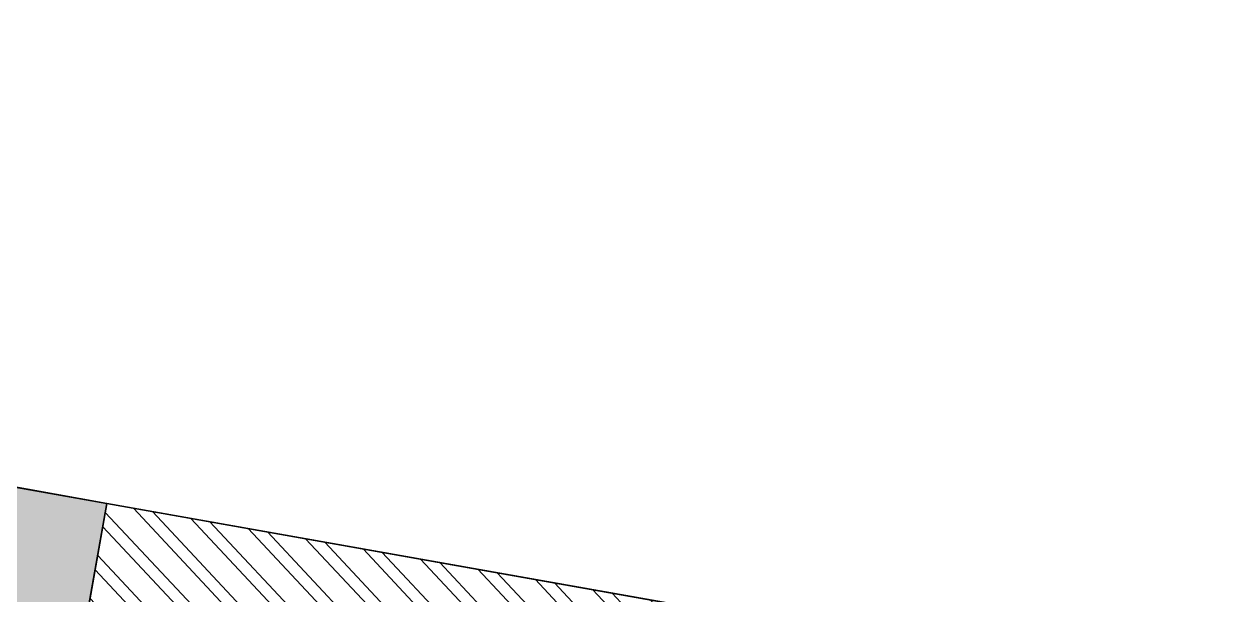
# Model space of a CAD drawing. Header units: feet. Extents: x 9520660 to 9546195, y -5934217 to -5925868.
# Drawn here: x 9536003 to 9538882, y -5927227 to -5925868 of the extents above; entities that cross this region are included whole.
import ezdxf

# ---------------------------------------------------------------- set-up
doc = ezdxf.new("R2010")
doc.units = ezdxf.units.FT
doc.header["$LTSCALE"] = 33
doc.header["$MEASUREMENT"] = 0
doc.layers.add('A-WALL', color=1, linetype='Continuous')
doc.layers.add('column', color=10, linetype='Continuous')
doc.layers.add('LENS_DIMENSION', color=193, linetype='Continuous', lineweight=0)
doc.layers.add('LN-HATCH', color=251, linetype='Continuous', lineweight=0)

# ---------------------------------------------------------------- blocks, each defined once
blk = doc.blocks.new('A$Ccbeffd58')
at = {"layer": 'column'}
h = blk.add_hatch(color=8, dxfattribs=at)
h.dxf.hatch_style = 1
h.paths.add_polyline_path([(-23145.36127662659, 8358.487882614136), (-23405.36127567292, 8358.487882614136), (-23405.36127567292, 8028.487882614136), (-23145.36127662659, 8028.487882614136)])
h.paths.add_polyline_path([(-18006.36127567291, 8358.487882614136), (-18276.36127662658, 8358.487882614136), (-18276.36127662658, 8028.487882614136), (-18006.36127567291, 8028.487882614136)])
h.paths.add_polyline_path([(-17465.36127567291, 7848.487882137298), (-17205.36127567291, 7848.487882137298), (-17205.36127567291, 8358.487882614136), (-17465.36127567291, 8358.487882614136)])
h.paths.add_polyline_path([(-13043.43775081634, 7919.042037963866), (-13299.24733989406, 7964.412963810376), (-13376.10785961151, 7531.059277534485), (-13120.08288304042, 7485.768974831327)])
h.paths.add_polyline_path([(-9085.09804531373, 7216.982600682415), (-9340.913914680481, 7263.452033519745), (-9433.659996032715, 6740.532639026643), (-9177.655427025633, 6695.127131199464)])
h.paths.add_polyline_path([(-10191.09059333801, 2271.420639038086), (-9935.106239840856, 2226.605088070966), (-10007.65328121185, 1752.056497573853), (-10263.74902057927, 1796.891603946686)])
h.paths.add_polyline_path([(-14006.86066056555, 2452.176942850463), (-13921.18777370453, 2938.475086688996), (-14177.22821617126, 2983.582188606262), (-14262.24617862701, 2500.986493110657)])
h.paths.add_polyline_path([(-17465.36127567291, 2680.487882137299), (-17205.36127567291, 2680.487882137299), (-17205.36127567291, 3238.487882614136), (-17465.36127567291, 3238.487882614136)])
h.paths.add_polyline_path([(-23145.36127662659, 2680.487882137299), (-23405.36127567292, 2680.487882137299), (-23405.36127567292, 3010.487882137299), (-23145.36127662659, 3010.487882137299)])
at = {"layer": 'LN-HATCH'}
h = blk.add_hatch(dxfattribs=at)
h.set_pattern_fill('ANSI32', color=256, scale=222, angle=88.10999999999999)
h.set_pattern_definition([(133.11, (-3280598.147766057, 5458342.270781114), (-60.77608072651567, -56.89314995255626), []), (133.11, (-3280596.853455801, 5458381.493857941), (-60.77608072651567, -56.89314995255626), [])])
h.paths.add_polyline_path([(-18276.36127662658, 8098.487882137298), (-23145.36127662659, 8098.487882137298), (-23145.36127662659, 8358.487882614136), (-18276.36127662658, 8358.487882614136)])
h.paths.add_polyline_path([(-17465.36127567291, 8098.487882137298), (-18006.36127567291, 8098.487882137298), (-18006.36127567291, 8358.487882614136), (-17465.36127567291, 8358.487882614136)])
h.paths.add_polyline_path([(-23405.36127567292, 8028.487882614136), (-23145.36127662659, 8028.487882614136), (-23145.36127662659, 7728.487882137298), (-23405.36127567292, 7728.487882137298)])
h.paths.add_polyline_path([(-13299.24733989406, 7964.412963810376), (-13928.11376476288, 8075.950033187867), (-17205.36127567291, 8358.487882614136), (-17205.36127567291, 8078.487882137299), (-13334.30142593384, 7767.390025138855)])
h.paths.add_polyline_path([(-9341.102614637, 7262.388108602725), (-13043.43775081634, 7919.042037963866), (-13088.84325852291, 7663.037468669005), (-9386.508122027386, 7006.383543369359)])
h.paths.add_polyline_path([(909.8857962105579, 5444.251290304783), (-9085.098045349121, 7216.982600688935), (-9130.503551920876, 6960.97803875804), (864.4802885067445, 5188.246720881858)])
h.paths.add_polyline_path([(-1315.127201080322, 494.1959447860718), (-2126.464902950479, 636.0316346665732), (-1864.47186111122, 2113.196394179409), (-633.1692544836822, 1897.784076972383), (-606.9736973264596, 2045.479426500767), (-1986.032616749302, 2286.741221772635), (-2274.182164023255, 662.10129349619), (-9968.289528647903, 2009.119458640926), (-10007.65328121185, 1752.056497573853), (-1359.963894844055, 238.091139793396)])
h.paths.add_polyline_path([(-156.310391171181, 291.7685235658118), (716.7853437392762, 5214.442206233314), (864.4802885067445, 5188.246720881858), (-8.634417153690263, 265.4660807558912)])
h.paths.add_polyline_path([(-1019.621657371521, 442.4612979888916), (-8.599672972456801, 265.6599379153194), (-53.47032949946447, 9.36113943402469), (-1064.458351256326, 186.3564923033118)])
h.paths.add_polyline_path([(-10224.38825009716, 2053.955087784678), (-13961.74511241913, 2708.260366439819), (-14006.86066056555, 2452.176942850463), (-10263.74902057648, 1796.891603946686)])
h.paths.add_polyline_path([(-14217.13239002228, 2757.070253372193), (-14278.71927928924, 2768.840804576874), (-17205.36127567291, 2940.487882614135), (-17205.36127567291, 2680.487882137299), (-14310.87090110779, 2510.279701709747), (-14262.24617862701, 2500.986493110657)])
h.paths.add_polyline_path([(-17465.36127567291, 2940.487882614135), (-23145.36127662659, 2940.487882614135), (-23145.36127662659, 2680.487882137299), (-17465.36127567291, 2680.487882137299)])
h.paths.add_polyline_path([(-23405.36127567292, 3250.487882614136), (-23145.36127662659, 3250.487882614136), (-23145.36127662659, 3010.487882137299), (-23405.36127567292, 3010.487882137299)])
at = {"layer": 'A-WALL'}
blk.add_line((-9085.098045349121, 7216.982600688935), (909.8857962105579, 5444.251290304783), dxfattribs=at)
blk.add_lwpolyline([(909.8857962105579, 5444.251290304783), (-9085.098045349121, 7216.982600688935), (-9130.503551920876, 6960.97803875804), (864.4802885067445, 5188.246720881858)], close=True, dxfattribs=at)
at = {"layer": 'column'}
for p, q in [((-9341.102615356445, 7262.388108730316), (-9085.098045349121, 7216.982600688935)), ((-9085.098045349121, 7216.982600688935), (-9177.655426979065, 6695.127131462097))]:
    blk.add_line(p, q, dxfattribs=at)
blk.add_lwpolyline([(-9085.09804531373, 7216.982600682415), (-9340.913914680481, 7263.452033519745), (-9433.659996032715, 6740.532639026643), (-9177.655427025633, 6695.127131199464)], close=True, dxfattribs=at)

msp = doc.modelspace()

# ---------------------------------------------------------------- block references
at = {"layer": 'LENS_DIMENSION'}
msp.add_blockref('A$Ccbeffd58', (9545285.041631384, -5934226.640020618), dxfattribs=at)

doc.saveas('drawing.dxf')
